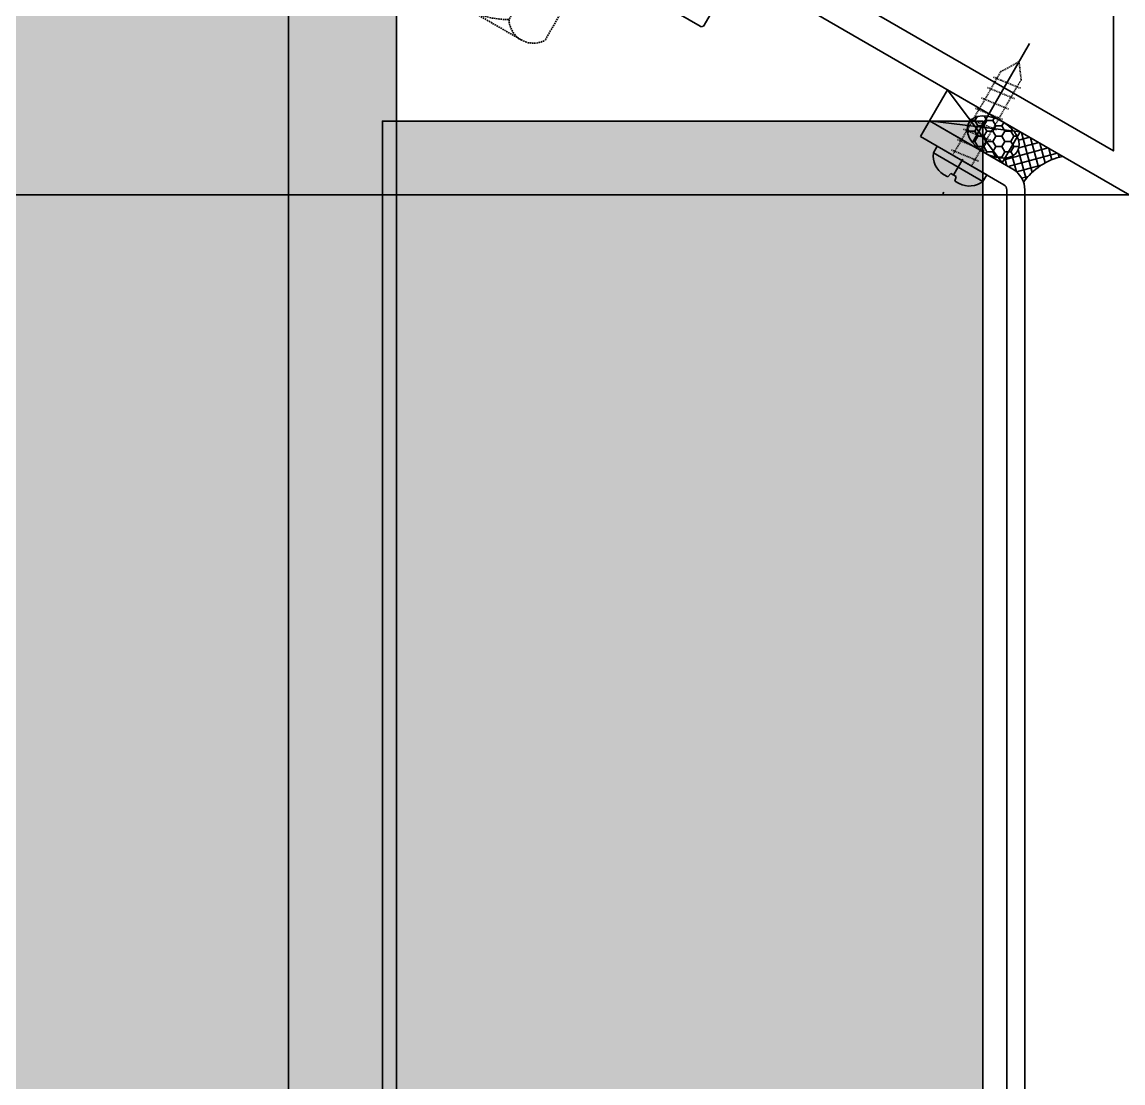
# Model space of a CAD drawing. Header units: millimetres. Extents: x -2069 to 10556, y -1036 to 8460.
# Drawn here: x 2819.5 to 3002.9, y 3566 to 3742.7 of the extents above; entities that cross this region are included whole.
import ezdxf

# ---------------------------------------------------------------- set-up
doc = ezdxf.new("R2010")
doc.units = ezdxf.units.MM
for name, pattern in [('CENTER2', [28.575000000000003, 19.05, -3.175, 3.175, -3.175]), ('HIDDEN', [0.375, 0.25, -0.125]), ('HIDDEN2', [0.1875, 0.125, -0.0625]), ('LG', [4.1, 4, 0.1])]:
    doc.linetypes.add(name, pattern=pattern)
for name, color, linetype in [('CASTFIX', 1, 'Continuous'), ('F-Alum', 4, 'Continuous'), ('F-Bolt', 32, 'Continuous'), ('F-dim', 1, 'Continuous'), ('F-gasket', 8, 'Continuous'), ('F-Hidden', 9, 'HIDDEN'), ('F-seslants', 8, 'Continuous'), ('F_MISC', 8, 'Continuous'), ('Hatch', 8, 'Continuous'), ('INSUL', 173, 'Continuous'), ('XINGCAI', 4, 'LG')]:
    doc.layers.add(name, color=color, linetype=linetype)
doc.styles.add('Arial', font='arial.ttf')
doc.styles.add('F-simhei', font='')
doc.styles.get('F-simhei').set_extended_font_data('SimHei')
doc.dimstyles.new('1c', dxfattribs={"dimtxt": 3, "dimasz": 2, "dimexe": 1, "dimexo": 2, "dimgap": 1.5, "dimtad": 1, "dimdec": 0, "dimzin": 12, "dimdsep": 46, "dimtxsty": 'F-simhei', "dimblk": 'ARCHTICK', "dimcen": 1, "dimclrd": 1, "dimclre": 1, "dimclrt": 7, "dimadec": 0, "dimazin": 0, "dimtfac": 1, "dimtdec": 0, "dimtix": 1, "dimtofl": 0, "dimtmove": 0, "dimatfit": 3, "dimfxl": 1, "dimtolj": 1, "dimtzin": 0, "dimarcsym": 1})
doc.dimstyles.new('Arup4', dxfattribs={"dimscale": 5, "dimtxt": 1.2, "dimasz": 1, "dimexe": 1.5, "dimexo": 1.5, "dimgap": 1, "dimtad": 1, "dimdec": 0, "dimdsep": 46, "dimtxsty": 'Arial', "dimblk": 'OBLIQUE', "dimcen": 0, "dimclrd": 1, "dimclre": 1, "dimclrt": 7, "dimadec": 0, "dimazin": 0, "dimtfac": 1, "dimtdec": 0, "dimtix": 1, "dimtofl": 0, "dimtmove": 2, "dimatfit": 3, "dimfxl": 5, "dimtolj": 1, "dimtzin": 0, "dimlwd": -1, "dimlwe": -1, "dimarcsym": 0})
pattern_1 = [(171.78891, (53.29895986780268, 199.0437047751039), (-673.1884858015958, 99.9980360094625), [3.334123433952751, -696.8316966981112]), (146.908661, (56.22176739034573, 197.1389802318034), (-158.3972894762852, 99.99803490723833), [3.48866439488112, -729.1307815316682]), (132.32733, (58.39030174578598, 194.7580750526679), (-178.1969530160181, 199.9960661803808), [3.220442669502371, -673.0725639250909]), (114.796992, (59.71027878823556, 191.900988237717), (-39.59932263935266, 99.99803293445495), [3.147266108530634, -327.3156832870287]), (91.62022409999996, (59.80456293412342, 188.5677207869313), (-19.79966064025727, 599.988200850776), [3.334601424552994, -696.9315947336012]), (82.82482490000001, (50.0933009075764, 111.4263797832001), (138.5976238983835, 1099.978365791337), [77.75020903024833, -16249.79344532666]), (97.17517500000001, (69.70439425242645, 111.4263797832001), (-138.5976269393062, 1099.97836540873), [77.75020903024834, -16249.79344532666]), (88.37977579999999, (59.99313122589912, 188.5677207869313), (19.79965369079009, 599.9882010424104), [3.334601424552994, -696.9315947336012]), (65.203007, (60.08741537178697, 191.900988237717), (39.59932256908431, 99.99803308210875), [3.147266108530634, -327.3156832870287]), (47.67266910000001, (61.40739341421688, 194.7580750526679), (178.1969524610717, 199.9960667480297), [3.220442669502371, -673.072563925091]), (33.09133830000001, (63.57592776965713, 197.1389802318034), (158.3972879681687, 99.99803716097436), [3.48866439488112, -729.1307815316682]), (8.21108952, (66.49873429221985, 199.0437047751039), (673.1884862108841, 99.9980333389594), [3.334123433952752, -696.8316966981112]), (87.16616460000002, (49.99901676168855, 109.5216562398798), (19.79965242265367, 299.9941008719035), [1.907056497442313, -398.5748119653647]), (103.901385, (50.4704374911278, 107.6169316965793), (-79.19864519313501, 299.9941001984828), [1.962195413127103, -410.0989253419127]), (111.603615, (51.22470965825029, 105.7122071532787), (-19.79966116559305, 99.99803348965123), [2.048634713285046, -105.5046652346223]), (122.761347, (52.45040355479235, 103.8074826099782), (-59.398985481521, 99.9980324796988), [2.265016458104941, -473.3884207443062]), (138.290552, (54.05323303490549, 102.3789387025126), (-118.7979666815726, 99.99803557897644), [2.147044778036072, -448.7322556115645]), (152.003514, (55.84463080679433, 101.4265764308623), (-178.1969532361461, 99.99803214900611), [2.028817103001383, -424.022851525775]), (166.477202, (57.82459687045887, 100.9503957950274), (-395.9932265685611, 99.99803673219859), [2.036421953450835, -425.6121802713819]), (167.070755, (59.89884708001127, 100.4742141592121), (-415.7928891850584, 99.99803333526746), [2.128206148500603, -444.7951330356821]), (12.9292444, (59.89884708001127, 100.4742141592121), (415.7928893372623, 99.99803287960626), [2.128206148500603, -444.7951330356821]), (13.52279750000001, (61.97309728956365, 100.9503957950274), (395.9932274412085, 99.99803327650577), [2.036421953450835, -425.6121802713819]), (27.9964853, (63.9530633532282, 101.4265764308623), (197.996611641301, 99.99803716726089), [2.028817103001383, -424.022851525775]), (41.709447, (65.74446212509737, 102.3789387025126), (118.7979657655061, 99.99803649161596), [2.147044778036071, -448.7322556115643]), (57.23865219999999, (67.34729160521051, 103.8074826099782), (197.9966108148992, 299.9941022379504), [2.26501645810494, -473.3884207443062]), (68.396384, (68.57298450177224, 105.7122071532787), (19.79966105141805, 99.99803388043392), [2.048634713285046, -105.5046652346223]), (76.098615, (69.32725766887506, 107.6169316965793), (19.79966139076917, 99.99803303909621), [1.962195413127103, -410.0989253419126]), (92.83383529999998, (69.79867839831431, 109.5216562398798), (-19.7996608878825, 299.9941004615129), [1.907056497442313, -398.5748119653648])]

# ---------------------------------------------------------------- blocks, each defined once
blk = doc.blocks.new('_ArchTick')
at = {"color": 0, "linetype": 'ByBlock', "const_width": 0.15}
blk.add_lwpolyline([(-0.5, -0.5), (0.5, 0.5)], dxfattribs=at)
blk = doc.blocks.new('*D94')
at = {"layer": 'Defpoints', "color": 0, "transparency": 16777216}
for p in [(2824.56271550412, 3886.792292057549), (3150.554152633999, 3698.459650045662), (3123.874549498039, 3691.350093234008), (3143.349654216691, 3660.350149914254), (3123.874549492481, 2773.63015876375)]:
    blk.add_point(p, dxfattribs=at)
at = {"layer": 'Hatch', "color": 1, "lineweight": -2, "transparency": 16777216}
blk.add_line((3152.285924121789, 3697.459166405577), (3174.057791980352, 3684.881064871875), dxfattribs=at)
blk.add_arc((3123.874549498175, 3713.873061485658), 56.95596340048546, 269.999999999653, 329.9840000247449, dxfattribs=at)
at = {"layer": 'Hatch', "color": 1, "lineweight": -2, "transparency": 16777216, "xscale": 2, "yscale": 2, "zscale": 2}
for p, rotation in [((3173.191906236457, 3685.381306691918), 59.98400002474493), ((3123.87454949783, 3656.917098085172), 179.999999999653)]:
    blk.add_blockref('_ArchTick', p, dxfattribs=dict(at, rotation=rotation))
at = {"layer": 'Hatch', "color": 7, "transparency": 16777216, "insert": (3150.846006592606, 3667.142060119565), "char_height": 3, "attachment_point": 5, "rotation": 29.992000012198964, "style": 'F-simhei'}
blk.add_mtext('\\A1;59.98°', dxfattribs=at)
blk = doc.blocks.new('*D95')
at = {"layer": 'Defpoints', "color": 0, "transparency": 16777216}
for p in [(2824.562715504139, 3886.792292057538), (3147.931802031185, 3713.873061499711), (3177.931801947355, 3713.873061510257), (3150.554152634015, 3698.459650045644), (3177.514954480763, 3694.33824091825)]:
    blk.add_point(p, dxfattribs=at)
at = {"layer": 'Hatch', "color": 1, "lineweight": -2, "transparency": 16777216}
for p, q in [((3179.931801947355, 3713.87306151096), (3181.961345357187, 3713.873061511675)), ((3152.285924121805, 3697.459166405559), (3174.171077939726, 3684.815617005444))]:
    blk.add_line(p, q, dxfattribs=at)
blk.add_arc((3123.874549488475, 3713.873061491254), 57.08679586871226, 329.9840000247438, 2.014244770975892e-08, dxfattribs=at)
at = {"layer": 'Hatch', "color": 1, "lineweight": -2, "transparency": 16777216, "xscale": 2, "yscale": 2, "zscale": 2}
for p, rotation in [((3180.961345357187, 3713.873061511323), 90.00000002014247), ((3173.305192195831, 3685.315858825486), 239.9840000247438)]:
    blk.add_blockref('_ArchTick', p, dxfattribs=dict(at, rotation=rotation))
at = {"layer": 'Hatch', "color": 7, "transparency": 16777216, "insert": (3176.100148349737, 3699.871438565362), "char_height": 3, "attachment_point": 5, "rotation": 74.99200002244318, "style": 'F-simhei'}
blk.add_mtext('\\A1;30.02°', dxfattribs=at)
blk = doc.blocks.new('*U69')
at = {"layer": 'INSUL', "lineweight": 0}
h = blk.add_hatch(dxfattribs=at)
h.set_pattern_fill('岩棉', color=256, scale=99.9980335233771, style=0, pattern_type=2)
h.set_pattern_definition(pattern_1)
h.paths.add_polyline_path([(0, 0), (1267.193226614887, 0), (1267.193226614887, 99.9980335233771), (0, 99.9980335233771)])
at = {"layer": 'INSUL'}
blk.add_lwpolyline([(0, 0), (1267.193226614887, 0), (1267.193226614887, 99.9980335233771), (0, 99.9980335233771)], close=True, dxfattribs=at)
blk = doc.blocks.new('ding1')
at = {"layer": 'CASTFIX', "color": 9, "linetype": 'CENTER2'}
blk.add_line((1214.680535677697, -4175.415606518631), (1214.680535677697, -4204.300201433828), dxfattribs=at)
at = {"layer": 'CASTFIX', "color": 8, "linetype": 'HIDDEN2'}
for p, q in [((1212.880535677697, -4181.857616678883), (1214.680535677697, -4178.922834070187)), ((1214.680535677697, -4178.922834070187), (1216.480535677697, -4181.33858421964)), ((1212.880535677697, -4197.922834070187), (1212.880535677697, -4181.857616678883)), ((1216.480535677697, -4197.922834070187), (1216.480535677697, -4181.33858421964)), ((1217.080535677697, -4182.623013990795), (1212.280535677697, -4183.266124916723)), ((1217.080535677697, -4184.623013990795), (1212.280535677697, -4185.266124916723)), ((1217.080535677697, -4186.623013990795), (1212.280535677697, -4187.266124916723)), ((1217.080535677697, -4188.623013990795), (1212.280535677697, -4189.266124916723)), ((1217.080535677697, -4190.623013990795), (1212.280535677697, -4191.266124916723)), ((1217.080535677697, -4192.623013990795), (1212.280535677697, -4193.266124916723)), ((1217.080535677697, -4194.623013990795), (1212.280535677697, -4195.266124916723)), ((1217.080535677697, -4196.623013990795), (1212.280535677697, -4197.266124916723))]:
    blk.add_line(p, q, dxfattribs=at)
at = {"layer": 'CASTFIX'}
for p, q in [((1209.930535677697, -4197.922834070187), (1209.930535677697, -4199.172834070187)), ((1219.430535677697, -4197.922834070187), (1209.930535677697, -4197.922834070187)), ((1219.430535677697, -4197.922834070187), (1219.430535677697, -4199.172834070187)), ((1219.430535677697, -4199.172834070187), (1209.930535677697, -4199.172834070187)), ((1213.980558336815, -4201.472834070186), (1213.180535677697, -4201.472834070186)), ((1214.18056401238, -4200.722834070186), (1213.980558336815, -4201.472834070186)), ((1215.180564012408, -4200.722834070186), (1214.18056401238, -4200.722834070186)), ((1215.180564012408, -4200.722834070186), (1215.380558336844, -4201.472834070186)), ((1216.180535677697, -4201.472834070186), (1215.380558336844, -4201.472834070186))]:
    blk.add_line(p, q, dxfattribs=at)
for centre, radius, start, end in [((1213.340443233555, -4197.800682089081), 3.675631999908295, 201.9199292038799, 267.5065728459988), ((1216.020628121838, -4197.800682089082), 3.675631999908523, 272.4934271540012, 338.080070796125)]:
    blk.add_arc(centre, radius, start, end, dxfattribs=at)
blk = doc.blocks.new('*U75')
at = {"layer": 'INSUL', "lineweight": 0}
h = blk.add_hatch(dxfattribs=at)
h.set_pattern_fill('岩棉', color=256, scale=99.9980335233771, style=0, pattern_type=2)
h.set_pattern_definition(pattern_1)
h.paths.add_polyline_path([(0, 0), (1131.104494550878, 0), (1131.104494550878, 99.9980335233771), (0, 99.9980335233771)])
at = {"layer": 'INSUL'}
blk.add_lwpolyline([(0, 0), (1131.104494550878, 0), (1131.104494550878, 99.9980335233771), (0, 99.9980335233771)], close=True, dxfattribs=at)
blk = doc.blocks.new('A$C7C8B7527')
at = {"layer": 'F-Hidden'}
for p, q in [((-4.439679307324695, 13.85600503662135), (-14.93572081024467, 13.85600937869458)), ((23.93974145374523, 13.85600125962446), (34.43578295666521, 13.85599691755124)), ((-16.8556861383986, -10.39199302702036), (-16.85568074033654, 10.39200697297929)), ((-2.519677540331031, 10.39200424235605), (-2.519689338412718, -10.39199895765341)), ((22.01973682072276, 10.39200205391899), (22.0197314226607, -10.39200114609048)), ((36.35572822264658, -10.39200707670898), (36.35574002072826, 10.39199292329067)), ((22.01973619947239, 8.000000241951057), (-2.519678898170241, 7.999998664789018)), ((43.26437405072647, 8.000002085009328), (36.35573186900729, 7.999992923283571)), ((44.48037354765256, 6.784001581992925), (43.26437405072647, 8.000002085009328)), ((-4.439682173353503, 6.928005036636023), (-14.93567897334287, 6.928006178684882)), ((23.93973858771642, 6.928001259639132), (34.43573538773489, 6.927993717585196)), ((44.48036793474603, -6.78399841803548), (44.48037354765256, 6.784001581992925)), ((-4.439687905382016, -6.927994963363744), (-14.93568790539575, -6.927990621305071)), ((23.9397328556588, -6.927998740375187), (34.43573285567254, -6.928003082433861)), ((44.48036793474603, -6.78399841803548), (43.26436743172962, -7.999997914990672)), ((-2.519687980573508, -8.00000133519643), (22.01973204391106, -7.999999758034392)), ((36.35572525003954, -8.000007076716429), (43.26436743172962, -7.999997914990672)), ((-4.439690771410824, -13.85599496336363), (-14.93569077139546, -13.85599062130495)), ((23.93972998963, -13.85599874037507), (34.43572998967284, -13.85600308243374))]:
    blk.add_line(p, q, dxfattribs=at)
for points in [[(-2.51969129354984, -15.11810919386335), (-6.254165782593191e-06, -15.11811023621703), (6.254165782593191e-06, 15.11811023621703), (-2.519678785247379, 15.11811127855617)], [(22.01972946755268, -15.11811138230041), (19.50004442816862, -15.11811033994672), (19.50005693650019, 15.11811013248735), (22.01974197588424, 15.11810909013366)]]:
    blk.add_lwpolyline(points, close=True, dxfattribs=at)
for centre, radius, start, end in [((-12.77087667312298, 10.39202733259299), 4.084815999999999, 122.0036627721316, 237.996976296452), ((-6.604493540318799, 10.39200593219721), 4.084815999999999, 302.0029762961776, 57.99697629645205), ((26.10455282073963, 10.39200036407783), 4.084815999999999, 122.0029762961776, 237.996976296452), ((32.27093595354381, 10.39201666257213), 4.084815999999999, 302.0029762961776, 57.99628982213316), ((-3.396425013794214, 1.048586273100227e-05), 13.459264, 149.0199762998651, 210.9799762979876), ((-15.97894903937413, 6.610265700146556e-06), 13.459264, 329.0199762998651, 30.97997629798758), ((35.47899972170853, -6.713995389873162e-06), 13.459264, 149.0199762998651, 210.9799762979876), ((22.89647569618683, 7.572012691525742e-06), 13.459264, 329.0199762998651, 30.97997629798758), ((-12.77088527120941, -10.39198442905035), 4.084815999999999, 122.0029762961776, 237.996976296452), ((-6.60450533842959, -10.391994067817), 4.084815999999999, 302.0029762961776, 57.99697629645205), ((26.10454742267757, -10.39199963592182), 4.084815999999999, 122.0029762961776, 237.996976296452), ((32.27093055548175, -10.39198333744207), 4.084815999999999, 302.0029762961776, 57.99697629645205)]:
    blk.add_arc(centre, radius, start, end, dxfattribs=at)
blk.add_open_spline([(19.50005372489977, -19.977500377674), (22.00973377044284, -20.68645510530041), (24.70999062815827, -20.22726995049015), (27.48318758147798, -17.1484472514021), (32.98245531769498, -16.82939183958297), (36.61542498629569, -16.95508318975408), (41.26786775777146, -13.49866499974814), (47.04195736588008, -8.161573543377017), (50.77002502542018, 0.8335307498455222), (42.17894047225855, 12.93221563122279), (36.16201135220035, 18.60091431192632), (30.00752978126548, 15.63367280849707), (25.77595222468517, 19.69310217014208), (22.09196668657387, 21.77325877775365), (16.50004444801743, 21.51512962958077)], degree=3, knots=[8.785679325307939, 8.785679325307939, 8.785679325307939, 8.785679325307939, 10.36318153451103, 16.71335017549519, 23.21521896273343, 29.54252023592178, 34.4495928404268, 43.10971295005329, 58.71022871511825, 68.21970526048048, 75.64947413952441, 90.47538652861171, 96.06611304394467, 98.13047409823136, 98.13047409823136, 98.13047409823136, 98.13047409823136], dxfattribs=at)
blk = doc.blocks.new('A$C69c23611')
at = {"layer": 'XINGCAI'}
blk.add_lwpolyline([(105.6908991082128, -32.13223791112114), (100.1882390877545, -41.65698109396271, -0.414213562373095), (99.50517530578418, -41.83980305590512), (21.89042041681932, 3.000000026172984)], format="xyb", dxfattribs=at)
at = {"layer": 'F-dim', "rotation": 59.98400002474821}
blk.add_blockref('A$C7C8B7527', (69.16459299276448, -24.31136818990808), dxfattribs=at)
blk = doc.blocks.new('_OBLIQUE')
at = {"color": 0, "linetype": 'ByBlock'}
blk.add_line((-0.5, -0.5), (0.5, 0.5), dxfattribs=at)
blk = doc.blocks.new('*D131')
at = {"color": 1, "linetype": 'Continuous', "transparency": 16777216}
for p, q in [((2430.687250839549, 3853.873061335585), (2350.848315927792, 3853.873061335585)), ((2365.848315927792, 3713.873061485892), (2365.848315927792, 3853.873061335585)), ((3108.87454949776, 3713.873061485893), (2350.848315927792, 3713.873061485892))]:
    blk.add_line(p, q, dxfattribs=at)
at = {"layer": 'Defpoints', "color": 0, "transparency": 16777216}
for p in [(2365.848315927792, 3853.873061335585), (2445.687250839549, 3853.873061335585), (3123.87454949776, 3713.873061485893)]:
    blk.add_point(p, dxfattribs=at)
at = {"color": 1, "transparency": 16777216, "xscale": 10, "yscale": 10, "zscale": 10}
for p, rotation in [((2365.848315927792, 3853.873061335585), 90), ((2365.848315927792, 3713.873061485892), 270)]:
    blk.add_blockref('_OBLIQUE', p, dxfattribs=dict(at, rotation=rotation))
at = {"color": 7, "transparency": 16777216, "insert": (2349.721440075133, 3783.873061410737), "char_height": 12, "attachment_point": 5, "rotation": 90, "style": 'Arial'}
blk.add_mtext('\\A1;140', dxfattribs=at)

msp = doc.modelspace()

# ---------------------------------------------------------------- hatches: boundary and pattern name
at = {"layer": 'F-seslants', "ltscale": 250, "extrusion": (7.200007291811082e-11, -7.211221120408967e-11, -1)}
h = msp.add_hatch(dxfattribs=at)
h.set_pattern_fill('HONEY', color=256, scale=8.000000000000002, angle=-59.98400002479884, style=0)
h.set_pattern_definition([(120.0159999752012, (-24692.18311072572, -7094.760998548953), (-0.0004836823513996169, 1.732050738141509), [1, -2]), (0.01599997520116724, (-24692.18311072572, -7094.760998548953), (1.500241781049835, -0.86560648786708), [1, -2]), (60.01599997520113, (-24692.18311072572, -7094.760998548953), (1.499758098698435, 0.8664442502744286), [-1.999999999999998, 0.9999999999999991])])
edge = h.paths.add_edge_path()
edge.add_ellipse((-2981.255505710146, 3723.507031810184), major_axis=(-4.074326034626671, -2.353830352676469), ratio=0.6380121188650789, start_angle=0, end_angle=360, ccw=False)
h = msp.add_hatch(dxfattribs=at)
h.set_pattern_fill('ANSI37', color=256, scale=10, angle=30.01599997520117, style=0)
h.set_pattern_definition([(345.0159999752012, (-25093.36297035456, -7219.370317772689), (-0.3231866225706614, -1.207497580532305), []), (255.0159999752012, (-25093.36297035456, -7219.370317772689), (-1.207497580532305, 0.323186622570662), [])])
edge = h.paths.add_edge_path()
edge.add_ellipse((-2981.255505710146, 3723.507031810184), major_axis=(-4.074326034626673, -2.35383035267647), ratio=0.6380121188650788, start_angle=-42.65267211709273, end_angle=42.65267406046131)
edge.add_line((-2983.234539186888, 3720.014572877177), (-2982.750296246106, 3719.176380142771))
edge.add_line((-2982.750296246095, 3719.176380142782), (-2984.48206772735, 3718.175896491385))
edge.add_arc((-2982.481100447199, 3714.712353515794), 4, 120.0159999752012, 162.1898989823517)
edge.add_arc((-2994.998403361234, 3709.88189466378), 10.60643871241276, 34.8044275000321, 78.3644276383572)
edge.add_line((-2992.859232565062, 3720.270373400573), (-2985.753841003814, 3724.375318901332))
edge.add_line((-2985.753841003824, 3724.375318901335), (-2985.269598094598, 3723.537126221552))

# ---------------------------------------------------------------- linework, layer by layer
at = {"layer": 'F-Alum'}
msp.add_line((2863.874549460103, 3794.787747660025), (2863.874549896517, 2784.502804856198), dxfattribs=at)
at = {"layer": 'F-Alum', "extrusion": (7.195575523235443e-11, -7.213779000950675e-11, -1)}
for p, q in [((2969.127167079662, 3723.582110052507), (2970.627892637604, 3726.179767453502)), ((2970.627892637604, 3726.179767453502), (2984.525981266172, 3718.150526523554, 1.268061301662301e-09)), ((2983.02525577807, 3715.55286930874, 1.347464716448555e-09), (2969.127167079662, 3723.582110052507))]:
    msp.add_line(p, q, dxfattribs=at)
at = {"layer": 'F-Alum', "extrusion": (-1.217789940933239e-16, -8.863576701891989e-14, -1)}
for p, q in [((2983.527526129941, 3389.949663019236), (2983.525013962928, 3714.686991298)), ((2986.525013963249, 3714.687014505024), (2986.527526129498, 3389.949686262145))]:
    msp.add_line(p, q, dxfattribs=at)
at = {"layer": 'F-Alum'}
for points in [[(2863.874549460106, 3794.787747660032), (3070.810627483692, 3675.236085061512)], [(3001.269907407281, 3773.155674309746), (3001.269907427238, 3721.185769126199), (2957.8930976162, 3746.245535314223)]]:
    msp.add_lwpolyline(points, dxfattribs=at)
for centre, radius, start, end in [((2982.525013963372, 3714.686983561049, -1.040243886151002e-05), 4, 0.0004432398401328987, 59.98399965038277), ((2982.525013962955, 3714.686983561999, -5.981859800873804e-06), 1, 0.0004432399443533145, 59.98400035074761)]:
    msp.add_arc(centre, radius, start, end, dxfattribs=at)
at = {"layer": 'F-gasket', "extrusion": (7.195575523235443e-11, -7.213779000950675e-11, -1)}
for p, q in [((2982.750296239564, 3719.176380131464, 1.066645830959992e-09), (2973.631437426781, 3731.378705779178)), ((2970.627892900983, 3726.179767422083), (2985.753840817662, 3724.375318579085))]:
    msp.add_line(p, q, dxfattribs=at)
at = {"layer": 'F-gasket', "extrusion": (7.195575523235443e-11, -7.213779000950675e-11, -1), "elevation": -5.428339956430007e-08}
msp.add_lwpolyline([(-2982.750296239564, 3719.176380131464), (-2970.627892848682, 3726.179767331553), (-2973.631437426781, 3731.378705779178), (-2985.753840817662, 3724.375318579085)], close=True, dxfattribs=at)
at = {"layer": 'F-seslants', "ltscale": 250, "extrusion": (7.195575523235443e-11, -7.213779000950675e-11, -1)}
msp.add_arc((-2994.998403361234, 3709.88189466378, -5.473406537968269e-08), 10.60643871241361, 34.80442749993441, 78.36442763956744, dxfattribs=at)
at = {"layer": 'F-seslants', "ltscale": 250}
msp.add_ellipse((2981.255505710146, 3723.507031810184), major_axis=(4.074326034626671, -2.353830352676469), ratio=0.6380121188650787, dxfattribs=at)

# ---------------------------------------------------------------- block references
msp.add_blockref('A$C69c23611', (2832.928446147939, 3783.780889456556))
at = {"layer": 'F-Bolt', "color": 8, "extrusion": (7.200007291811083e-11, -7.211221120408968e-11, -1), "xscale": -1, "rotation": 30.0159999752012}
msp.add_blockref('ding1', (-4024.256579122712, 7962.135524907015, -5.4060481189165e-08), dxfattribs=at)
at = {"layer": 'F_MISC', "ltscale": 18000, "extrusion": (4.369444786368913e-07, 3.424519057799353e-12, 0.9999999999999046), "rotation": 90.00044323998478}
for name, p in [('*U69', (2881.90273844438, 2595.04367216618, 0.001302933982936624)), ('*U75', (2979.552873570657, 2595.044431081363, 0.001301907895597204))]:
    msp.add_blockref(name, p, dxfattribs=at)

# ---------------------------------------------------------------- dimensions: what is measured, and where the dimension line sits
dim = msp.add_linear_dim(base=(2365.848315927792, 3853.873061335585), p1=(3123.874549497758, 3713.873061485891), p2=(2445.687250839548, 3853.873061335583), angle=90, dimstyle='Arup4', override={"dimscale": 10, "dimarcsym": 1})
dim.commit()
dim.dimension.update_dxf_attribs({"geometry": '*D131', "text_midpoint": (2349.721440075133, 3783.873061410737)})
at = {"layer": 'Hatch'}
for base, line1, line2, picture, middle in [((3143.349654216691, 3660.350149914254), ((3123.874549492481, 2773.63015876375), (3123.874549498039, 3691.350093234008)), ((3150.554152634, 3698.459650045662), (2824.56271550412, 3886.792292057549)), '*D94', (3150.846006592606, 3667.142060119565)), ((3177.514954480763, 3694.33824091825), ((3147.931802031185, 3713.873061499711), (3177.931801947355, 3713.873061510258)), ((3150.554152634015, 3698.459650045645), (2824.562715504139, 3886.792292057538)), '*D95', (3176.100148349737, 3699.871438565363))]:
    dim = msp.add_angular_dim_2l(base=base, line1=line1, line2=line2, dimstyle='1c', override={"dimdec": 1, "dimadec": 2, "dimtdec": 1}, dxfattribs=at)
    dim.commit()
    dim.dimension.update_dxf_attribs({"geometry": picture, "text_midpoint": middle})

doc.saveas('drawing.dxf')
